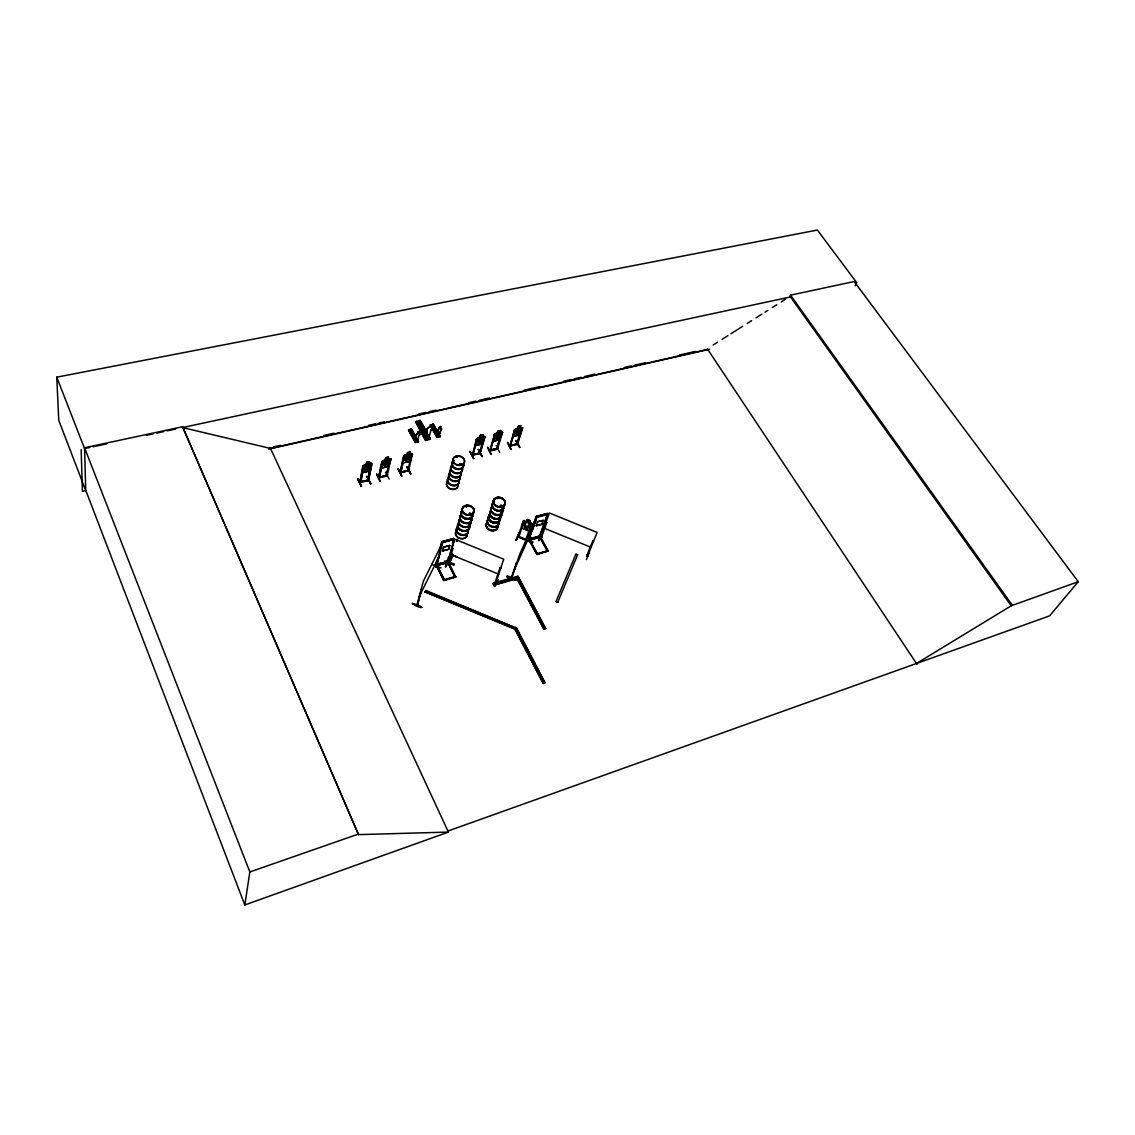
<?xml version="1.0" encoding="UTF-8"?>
<svg xmlns="http://www.w3.org/2000/svg" width="1135" height="1135" viewBox="0 0 1135 1135"><rect width="100%" height="100%" fill="white"/><g stroke="black" fill="none" stroke-linecap="round" stroke-linejoin="round"><path stroke-width="1.5" d="M536.16 516.567L547.467 513.431L536.146 516.524L547.879 514.098L539.99 536.671L528.825 539.735L536.642 517.347L536.146 516.453L527.775 541.31L528.399 540.827M547.652 514.041L539.48 536.046M536.415 517.12L547.85 514.041L539.877 536.557M530.385 534.628L528.782 539.508L540.033 536.089L548.205 550.901L536.841 554.49L548.134 550.929M453.858 539.508L453.844 538.458L454.355 539.38L447.899 561.924L435.968 564.861L447.956 561.385L455.66 577.19L443.799 580.51L435.656 564.421L436.649 561.201M416.488 440.394L416.815 440.962M417.24 440.735C416.616 440.125 416.786 440.848 417.24 441.657M417.439 440.55L418.943 435.343A2.071 1.121 -27.9 0 0 419.028 433.371L419.014 431.499M855.152 285.836L856.741 282.714L817.384 230.036L56.75 377.175L58.765 420.305L85.735 490.618L84.558 447.786L182.579 426.746L358.518 834.622L448.41 832.083L448.07 830.99M427.469 437.046L428.051 437.997L428.207 437.159M428.094 438.238C427.923 436.01 427.895 438.11 428.576 437.571M438.238 435.301L438.89 436.024L438.663 435.173M440.905 428.392L440.862 428.306A2.057 1.107 -28.4 0 1 440.735 430.264L439.103 435.372L440.777 430.364A2.057 1.107 -28.4 0 0 440.905 428.392L440.678 426.419M520.312 427.682L522.781 427.725L517.447 444.352L516.723 443.629L517.532 443.473M517.659 443.714L509.374 445.927L510.523 445.601M496.605 449.034L499.882 438.224M502.479 432.492L497.513 449.205C499.386 447.318 485.737 450.964 490.49 450.453M472.841 454.468L479.495 453.574L480.233 452.524M480.36 452.766L471.805 455.05L472.884 454.667M407.933 470.387L408.6 470.784L412.402 453.943M400.939 471.763L400.797 472.699L404.23 456.71L403.45 456.894L399.974 472.813L408.543 470.741L399.86 472.529L408.756 470.145M386.538 476.161L387.29 475.083M378.522 477.211L379.374 476.927M370.734 464.697L367.768 480.673L369.797 469.408M367.882 480.105L368.52 479.637M370.861 464.939L371.656 464.754L368.293 480.19L359.639 482.29L368.634 479.892M270.116 447.644L448.41 832.083L244.82 904.964L249.842 871.95L84.558 447.786M416.275 435.982L416.332 436.081A2.071 1.121 -27.9 0 1 417.198 433.925L417.141 433.825A2.071 1.121 -27.9 0 0 416.275 435.982L415.509 440.919L417.566 440.635M528.186 540.132L528.186 541.31M511.261 577.985L512.098 577.034M425.994 438.053L427.2 430.662A3.107 1.674 -28.2 0 1 427.867 427.867A3.107 1.674 -28.2 0 1 431.839 426.916A3.107 1.674 -28.2 0 1 431.172 429.697L428.86 437.514M431.172 429.697L431.243 429.839A3.107 1.674 -28.2 0 0 431.91 427.058A3.107 1.674 -28.2 0 0 427.938 428.023A3.107 1.674 -28.2 0 0 427.285 430.803L426.065 438.195L429.101 437.486L428.69 439.188L427.413 439.5L427.725 437.642M438.11 430.903L438.153 431.002A2.057 1.107 -28.4 0 1 439.046 428.846L439.344 427.342L439.004 428.76A2.057 1.107 -28.4 0 0 438.11 430.903L437.315 435.911L439.316 435.542L439.032 436.663M357.837 478.814L361.483 486.092L357.979 478.516M368.62 480.431L359.752 482.588L362.76 466.584L363.569 466.4L360.746 482.347L363.569 466.4M359.852 482.559L363.257 465.648L366.25 464.243L366.719 462.314L369.513 461.746M452.766 556.249L452.723 555.469M361.441 486.021L357.951 478.516M449.332 562.421L449.687 561.797M366.761 476.7L370.847 483.808L366.889 476.388M417.524 604.813L416.885 605.281L423.369 581.177L442.976 541.835L436.28 567.089L436.705 566.322M436.464 565.698L435.996 566.89L440.423 551.184L435.953 566.961L436.493 565.457M376.735 473.99L380.268 481.226M381.899 465.009L379.36 477.906L382.552 461.874L381.743 462.058L378.409 477.778L387.148 475.083M378.679 477.126L378.65 478.062L382.169 461.122L385.276 459.803L385.645 457.76L388.553 457.065L388.071 459.193L389.39 459.505L388.61 463.151L386.836 465.052L384.127 465.69L383.006 464.485L383.758 460.838L385.361 459.845L385.73 457.802L388.496 457.235M385.418 472.188L389.163 479.055M388.95 463.321L386.368 476.161L389.631 460.186L390.553 460.242L389.759 460.441M378.735 478.019L387.191 475.92L390.908 459.037L388.184 459.108M390.908 459.037L388.369 466.457L381.63 468.131L382.268 461.122L390.937 459.108M398.172 468.812L401.747 476.26L398.03 469.095M400.116 472.813L403.975 455.944L406.968 454.638L405.465 455.674L404.642 459.32L405.72 460.526L408.401 459.888L410.175 457.987L411.012 454.355L409.721 454.043L410.288 452L407.479 452.723M400.854 472.6L404.23 456.71M410.6 433.173C418.474 432.463 404.216 433.3 412.729 431.243M411.608 429.144L410.771 429.612L417.51 441.997L418.418 441.77L411.608 429.144L408.515 430.165L415.226 442.579L418.432 441.756M401.747 476.26L398.158 468.812M411.196 434.279L414.005 433.613L411.196 434.279C411.551 437.656 417.935 433.159 411.877 435.542M412.246 430.534C405.238 432.861 411.806 427.157 410.799 429.626M406.968 454.638L407.451 452.652L410.288 452M407.862 470.94L411.225 455.036L412.133 455.107L411.352 455.291M414.757 441.089L414.999 440.905M430.293 439.231L420.106 420.404L415.892 421.596L425.554 440.394L415.609 421.894L416.63 421.525M402.755 461.236L403.18 462.867L409.919 461.335L412.544 453.972L409.834 453.957M417.198 433.925L418.063 431.726M415.68 442.168L408.77 429.952L415.793 442.437M417.382 440.323L418.404 440.99L417.992 441.87L411.14 429.527M419.411 432.052L419.028 433.371A2.071 1.121 -27.9 0 1 418.985 435.429L418.943 435.343M417.297 441.77L417.723 439.727M418.063 441.586L417.496 439.784M428.987 436.223L430.094 439.032L425.909 440.068L426.462 438.975L426.278 439.784L425.441 437.088L424.873 438.181L429.002 437.33M439.784 436.493L439.231 434.691L440.125 435.897L439.202 436.918L432.421 424.618L433.215 424.291L440.125 436.677L436.932 437.472L430.208 425.171L433.386 424.391M431.172 426.065L433.939 425.398M428.59 439.032L429.314 436.138M432.463 424.632L433.258 424.164L439.969 436.634L439.16 436.904M433.598 430.491L436.322 429.966M436.748 435.812L439.273 435.315M437.429 437.06L430.747 425.043M438.592 435.258L438.181 436.876L438.72 435.315M439.444 434.648L438.124 436.762M511.19 577.871L516.907 562.676L516.297 563.201M412.416 603.621C430.647 608.885 417.751 608.857 412.53 603.267M421.241 590.54L421.255 589.732L417.425 605.366M421.582 589.86L417.34 605.395L417.808 604.118M417.68 604.841L417.368 604.033L416.971 605.281M358.518 834.622L182.579 426.746M431.967 564.393L441.104 567.911M515.531 627.272L514.722 629.173L425.143 591.945L425.852 590.512L515.361 627.712M425.029 592.413L425.852 590.512M439.188 551.426L441.941 541.764M435.939 564.875L447.942 561.357L455.504 577.176M437.869 558.306L435.982 565.06L448.07 561.641M439.6 551.936L442.04 542.8M437.968 558.519L436.18 564.946M438.848 555.327L441.841 541.679L453.872 538.458L441.827 541.693M442.636 550.83L443.686 547.013L449.673 545.396L448.722 549.425L442.636 550.83L448.609 549.212L449.673 545.396M442.749 551.042L443.686 547.013M469.933 451.716L473.749 458.682L470.032 451.46M482.276 436.705L482.829 434.762L480.304 435.443L477.197 441.969L478.147 443.175L480.687 442.565L482.488 440.692L483.51 437.103L482.318 436.776L482.928 434.677L480.176 435.329L479.75 437.386L476.7 438.621L472.146 455.362L471.961 454.539M476.785 438.621L475.622 445.558L482.034 444.026L484.971 436.72L480.204 453.319M476.09 442.48L472.827 455.178L477.083 439.614L476.189 439.557L477.083 439.614M473.721 458.611L470.06 451.446M478.402 449.446L482.162 456.596M447.204 561.555L455.007 577.318M447.545 560.293L448.453 557.058M452.439 543.395L453.787 538.543M448.197 560.945L445.445 566.677L448.935 559.498M447.914 561.385L454.241 539.168L442.21 542.388L454.213 539.097M445.956 566.876L447.729 563.173C449.559 564.492 447.19 561.442 447.772 563.57L454.582 539.082L503.741 559.186L495.725 583.206M479.481 453.546L483.623 437.784M455.788 576.693L443.771 580.326L455.66 576.708M448.722 562.917L448.552 563.286M443.799 580.51L436.095 564.563M452.893 548.503L451.957 548.418L452.893 548.503L448.524 563.783L447.786 563.527M451.716 554.15L449.304 562.591L452.837 555.001M452.028 554.277L449.616 562.719L452.34 553.639M500.521 505.657L500.805 506.196M456.667 541.196L457.263 539.168M482.034 456.667L478.346 449.446L482.488 456.554M496.648 498.421L497.173 498.066M496.96 498.194L496.733 498.237M454.043 564.237L446.537 561.144C461.151 567.06 452.085 564.875 444.764 561.215M457.476 557.015L451.46 554.618M494.207 436.705L490.235 450.964L494.789 435.4L493.909 435.343L494.789 435.4M491.313 454.128L487.582 447.204L490.887 454.468M499.599 452.34L496.108 445.402M496.733 449.304L501.259 433.584L502.138 433.641L501.386 433.825M497.314 448.864L489.483 450.765M493.016 439.515L493.257 441.331L499.599 439.812L502.621 432.52L501.798 432.137M469.28 514.297C472.586 514.269 468.684 514.325 470.06 513.275M466.513 506.777L465.591 506.281L466.23 506.877M507.473 442.65L510.949 449.573M511.317 449.446L507.615 442.366M517.574 444.253L509.501 446.211L510.395 445.998L515.02 430.576L514.155 430.505L515.02 430.576M514.765 429.569L513.119 434.719M510.083 445.757L514.893 430.335M526.839 530.088L530.002 520.681L527.179 519.461L530.116 520.653L529.492 522.639M517.631 428.321L518.241 426.363L520.866 425.682L520.199 427.767L521.334 428.094L520.227 431.669L518.425 433.513L515.928 434.123L515.063 432.903L516.155 429.328L517.702 428.363L514.694 429.569L509.686 446.211M524.512 520.596L523.363 520.88L531.364 523.476L529.477 522.526M530.456 529.548L532.173 524.554L531.379 523.306M520.937 430.321L516.794 444.509L517.617 443.459M521.547 429.016L522.284 428.846L521.405 428.789L516.865 444.466M522.143 428.604L517.262 444.012L509.516 445.899M459.732 463.804L460.172 464.527M460.654 464.456L459.916 463.874L460.753 463.676M459.945 464.101L461.42 464.172M461.363 464.541L461.051 463.662M456.852 457.249L456.213 456.88L457.107 457.362M456.61 457.263L456.369 456.738M423.071 428.846L422.759 427.739M493.768 585.234L493.129 583.276L517.943 576.211L545.58 628.606L543.892 629.13L517.063 578.169L493.768 585.234L516.907 578.623M412.53 434.01L412.402 434.847M413.495 434.194L413.367 435.031M500.01 567.784L500.833 568.11L500.01 567.784L494.945 582.794L495.74 583.163M496.066 582.298L495.03 582.837L496.123 582.666M497.726 579.162L494.378 586.696L498.123 579.673M516.354 540.217L518.965 533.124L516.439 539.905M518.723 537.252L523.859 522.029L523.065 521.703L517.844 536.898L518.95 536.373L518.624 537.252M523.49 520.866L521.674 525.902L521.958 528.101L528.853 530.91L530.471 529.378L528.754 530.783L521.972 528.087M524.072 528.967L527.179 519.461M516.581 562.549L511.885 577.488M525.689 540.047L530.996 524.895L531.804 525.221L530.996 524.895M525.292 543.466L527.477 539.792M525.349 543.495L527.122 539.338M532.074 524.37L526.441 540.444L517.943 536.969M533.166 526.569L536.628 516.95M528.158 541.352L536.727 516.538L519.745 554.15L511.53 578.183L511.644 576.85M530.513 536.202L529.321 539.38L537.55 554.291M532.102 531.322L536.557 518.44M515.886 579.928L506.707 576.693L515.716 580.34L515.985 579.63L506.976 576.012L515.985 579.644M545.58 628.606L517.943 576.211M543.126 520.241L541.906 524.228L536.273 525.76L537.465 521.76L543.239 520.454L537.465 521.76M532.797 542.062L528.215 541.054M539.352 536.302L547.425 551.482M453.801 564.861L444.778 561.158M454.071 564.18L446.452 561.414M547.51 513.531L540.189 536.387L528.726 539.636M542.09 533.705L539.21 540.317M546.871 522.526L545.963 522.441L546.871 522.526L541.352 537.72C539.267 535.919 543.75 537.536 540.757 537.437L549.354 512.949L597.109 532.443L587.362 556.519L586.611 556.178L592.654 541.225L593.463 541.551L592.654 541.225M536.756 553.738L547.581 550.787M536.997 554.008L548.063 550.886M514.722 629.173L516.652 628.109L544.97 682.873L543.239 683.44L514.779 629.074L516.652 628.109M479.381 453.532L479.467 452.666M547.907 551.213L539.82 536.373M471.89 455.078L480.077 453.092L479.41 452.723M543.892 629.13L516.113 577.148L517.787 576.665M556.008 601.522L557.753 602.245L556.008 601.522L575.998 553.866L577.531 555.015M586.979 555.327L587.533 556.547L587.036 555.384M586.398 559.612L589.193 552.674M401.038 472.089L400.144 472.288M586.696 556.164L586.909 555.356M586.965 555.753L587.774 555.682M543.239 683.44L514.935 628.634M439.401 427.441L440.72 426.519M557.753 602.245L577.715 554.561M367.712 479.835L367.853 480.701M360.859 481.779L359.909 482.049M541.565 537.72L540.955 536.529M539.153 540.643L542.218 533.493M497.754 579.474L494.505 586.398M523.859 522.029L523.065 521.703M515.914 539.99L518.993 533.138M516.312 540.118L519.504 533.039M495.286 582.369L495.995 582.851M514.623 569.174L531.506 531.705M536.926 554.291L528.867 539.153L539.976 536.146M448.41 832.083L447.942 831.033L1049.605 615.879L1078.25 581.702L854.158 281.537L790.57 295.157L790.045 296.306L1011.214 605.792L916.484 663.493M445.502 566.649L448.254 560.931M453.163 555.228L449.744 562.577M436.308 567.018L436.847 565.783M456.327 541.452L457.604 539.551L456.767 541.239M419.354 596.286L438.791 557.129M386.07 461.874L384.098 460.64L385.446 462.442L383.062 465.208L385.971 462.725L388.071 464.016L386.652 462.172L388.965 459.547L386.269 461.831M407.706 456.71L405.791 455.476L407.082 457.277L404.684 460.044L407.593 457.561L409.636 458.852L408.26 457.008L410.6 454.397L407.876 456.61M411.338 459.178L409.877 461.292L403.18 462.867M480.289 439.344L478.502 438.167L479.608 439.969L477.182 442.678L480.077 440.252L481.907 441.558L480.743 439.699L483.099 437.145L480.417 439.302M475.395 443.828L475.707 445.488L481.949 443.898L483.51 441.898M497.91 435.202L500.762 432.875L498.393 435.499C501.102 437.188 498.01 438.734 497.726 436.039L494.832 438.465L497.272 435.741L496.222 433.953L497.882 435.202M501.329 505.444L501.599 506.167L500.521 505.799M501.897 506.352L502.01 505.756M501.854 505.444L500.549 505.203L500.436 506.238M425.256 437.897L428.349 437.358M518.142 430.321L520.937 428.065L518.567 430.676L519.631 432.52L517.9 431.215L515.006 433.627L517.461 430.931L516.453 429.129L518.127 430.364M513.46 436.337L519.589 434.861L521.178 432.875L519.631 434.932L513.375 436.408L513.219 434.677L513.417 436.493M470.415 514.311L470.443 513.545M417.595 432.336L418.858 431.584M376.593 474.274L380.154 481.495M435.187 429.895L434.549 428.902M421.34 427.767L421.34 428.874M1011.214 605.792L1078.25 581.702M516.68 444.111L510.381 445.36M369.244 463.619L371.145 463.165L363.299 465.719L362.732 472.671L369.599 471.025L370.989 468.854M405.025 455.163L403.89 455.944M499.513 439.685L493.299 441.174L494.463 434.478L495.541 433.57C501.996 431.158 500.989 435.599 500.677 430.548L498.024 431.243L495.91 434.137L494.86 437.741L495.768 438.947L498.293 438.337L500.095 436.478L501.159 432.889L499.996 432.577L500.634 430.477L497.91 431.116L497.385 433.13L494.42 434.393L489.667 451.106L489.497 450.283M420.22 420.773L419.17 420.915L429.527 439.401M408.728 430.037L409.054 430.037M367.513 480.375L360.703 481.694M425.526 440.394L427.001 440.025L417.808 423.1M428.888 439.543L419.241 420.886M469.408 513.318L469.081 514.212M459.76 463.69L459.788 464.57M422.986 428.846L421.241 428.533L422.49 427.767M713.191 344.983L717.618 342.174M722.059 339.365L727.961 335.62M730.926 333.747L742.744 326.27M747.185 323.461L751.611 320.652M756.052 317.843L761.954 314.097M764.919 312.224L767.87 310.352M772.311 307.542L776.737 304.733M781.178 301.924L785.604 299.115M541.721 537.21L540.785 536.841M517.943 536.656L526.683 540.175M430.449 425.029L431.158 424.944M425.852 440.21L416.162 421.752M416.375 421.723L426.448 440.181M419.723 420.915L429.81 439.344L420.035 420.588M361.001 486.177L357.44 478.927M368.591 480.502L371.996 463.534L371.046 463.165M378.565 477.693L387.404 475.338L387.148 476.019M501.713 506.38L500.379 505.983M435.67 564.393L443.941 580.396M586.696 555.895L587.59 556.249M412.516 434.123L413.566 434.421M421.482 427.796L422.234 427.696M249.842 871.95L358.688 833.984M543.41 683L545.14 682.447M544.062 628.677L545.751 628.166M492.987 583.731L514.453 577.616M443.515 579.857L455.376 576.537M437.344 563.953L442.451 562.563M538.004 536.401L528.385 539.026L536.983 554.391M443.799 547.226L449.786 545.609M442.309 542.601L454.355 539.38M536.642 517.347L547.992 514.311M379.459 477.14L386.283 475.48M490.363 450.226L496.719 448.68M472.018 455.319L480.119 453.347M497.556 449.105L489.653 451.077M516.042 440.621L519.873 447.431L516.014 440.593M437.301 437.386L430.463 424.958L433.23 424.291M362.774 472.515L369.513 470.897M518.284 426.434L520.795 425.838M482.432 436.691L484.971 436.72M411.693 453.518L404.954 455.036M484.205 436.266L477.807 437.798M363.697 466.655L362.76 466.584M382.679 462.129L381.743 462.058M404.358 456.951L403.45 456.894M483.751 438.025L484.503 437.855L480.034 453.049M85.834 490.561L82.415 491.356L81.153 449.659M707.715 349.381L270.47 448.424L182.536 427.555L790.499 296.944M268.711 449.148L709.63 349.239M273.563 446.864L280.487 445.303M323.674 435.528L334.045 433.187M368.605 425.355L375.515 423.795M378.976 423.014L384.155 421.837M418.716 414.02L425.625 412.459M429.087 411.679L435.996 410.118M468.826 402.684L475.735 401.123M479.197 400.343L489.554 397.988M524.115 390.17L539.664 386.652M563.854 381.19L570.777 379.615M574.225 378.835L581.134 377.274M584.596 376.494L594.967 374.153M624.335 367.499L631.244 365.938M634.706 365.158L645.077 362.803M679.624 354.985L695.188 351.467M89.736 447.488L84.572 448.595L56.75 377.175M93.169 446.75L106.917 443.799M146.443 435.301L153.324 433.825M156.758 433.088L163.624 431.612M167.072 430.874L175.655 429.03M470.316 514.609L469.45 514.439M469.819 513.219L470.798 513.772M466.499 506.451L465.776 506.295M422.277 429.257L423.085 428.079M408.018 470.415L401.038 472.174M526.597 521.504L524.923 521.533L523.746 525.023L524.71 527.094L527.42 528.215L529.392 527.321L530.584 523.845L529.321 522.625M436.677 564.819L444.537 580.255L436.705 564.819M537.508 554.249L529.421 539.409M370.436 483.851L366.832 476.374M426.703 439.983L416.701 421.411M410.487 474.075L406.869 466.967M519.518 447.46L515.716 440.664M460.654 464.811L459.859 464.485M542.062 533.72L538.714 540.43M540.771 537.068L541.665 537.451M518.738 537.323L518.014 536.358M526.583 540.473L526.782 539.565M523.959 538.529L532.84 542.005L519.05 536.671M449.914 554.192L457.433 557.214M452.766 555.994L452.34 556.263M412.459 603.522L421.738 607.296M543.977 528.115L591.136 547.368M526.385 522.128L529.109 523.249M525.207 525.619L527.931 526.725M450.269 554.362L498.79 574.211M425.738 590.98L513.744 627.045M425.143 591.945L514.893 628.733M434.137 429.697L435.329 429.413M437.911 437.216L431.002 424.83M437.84 437.245L430.491 424.83M501.755 432.066L502.621 432.52M522.682 427.767L515.758 428.675M497.016 498.676L497.499 498.237M790.57 295.157L1012.009 604.785M707.275 348.729L917.037 664.33M541.906 524.228L536.273 525.76M539.551 535.961L548.049 551.369M439.77 436.762L432.676 424.419M420.106 420.404L430.335 439.202M415.821 421.723L425.923 440.181M411.523 429.356L418.049 441.87M411.012 429.413L417.708 441.87M416.162 442.338L409.309 429.824L415.949 442.309M493.129 583.276L493.924 584.78M516.496 628.563L544.97 682.873M447.431 561.201L455.66 577.19M388.383 466.428L381.587 468.06L381.19 466.315M367.215 476.558L370.805 483.78M85.735 490.277L244.82 904.964M402.826 461.136L403.209 462.952M502.067 509.133A6.016 4.696 17.1 0 1 500.109 514.85A6.016 4.696 17.1 0 1 492.519 513.446A6.016 4.696 17.1 0 1 491.881 507.246M502.294 508.65A6.101 4.767 17.1 0 1 500.294 514.453A6.101 4.767 17.1 0 1 492.604 513.02A6.101 4.767 17.1 0 1 491.952 506.735M490.788 510.778A6.016 4.696 17.1 0 0 491.427 516.978A6.016 4.696 17.1 0 0 499.003 518.383A6.016 4.696 17.1 0 0 500.975 512.665A5.987 4.682 17.1 0 1 498.989 518.355A5.987 4.682 17.1 0 1 491.441 516.964A5.987 4.682 17.1 0 1 490.817 510.793M501.017 512.523A6.016 4.696 17.1 0 1 499.045 518.241A6.016 4.696 17.1 0 1 491.469 516.836A6.016 4.696 17.1 0 1 490.831 510.637A5.973 4.668 17.1 0 0 491.526 516.723A5.973 4.668 17.1 0 0 499.059 518.113A5.973 4.668 17.1 0 0 501.017 512.424M504.025 505.898A6.129 4.767 17.1 0 1 496.804 510.651A6.129 4.767 17.1 0 1 493.186 502.706M502.294 508.423A6.016 4.696 17.1 0 1 500.322 514.141A6.016 4.696 17.1 0 1 492.746 512.736A6.016 4.696 17.1 0 1 492.093 506.536M503.869 506.139A6.044 4.696 17.1 0 1 496.747 510.835A6.044 4.696 17.1 0 1 493.172 503.004M504.096 505.671A6.129 4.767 17.1 0 1 500.237 510.637A6.129 4.767 17.1 0 1 492.959 507.671A6.129 4.767 17.1 0 1 494.321 501.684M504.096 505.43A6.044 4.696 17.1 0 1 500.28 510.324A6.044 4.696 17.1 0 1 493.101 507.402A6.044 4.696 17.1 0 1 494.449 501.486M498.847 523.547A5.959 4.682 17 0 1 491.001 526.725A5.959 4.682 17 0 1 488.234 519.206M499.003 521.845A6.044 4.753 17 0 1 491.852 526.597A6.044 4.753 17 0 1 488.305 518.709M497.754 525.519A5.93 4.668 17 0 1 490.731 530.201A5.959 4.682 17 0 1 487.199 522.526A5.93 4.668 17 0 0 490.731 530.201A5.959 4.682 17 0 0 497.754 525.604M501.287 514.297A5.987 4.682 17.1 0 1 494.222 518.965A5.987 4.682 17.1 0 1 490.689 511.176M500.918 512.821A6.016 4.696 17.1 0 1 498.946 518.539A6.016 4.696 17.1 0 1 491.384 517.149A6.016 4.696 17.1 0 1 490.746 510.949M499.783 516.638A6.058 4.753 17 0 1 497.797 522.426A6.058 4.753 17 0 1 490.15 521.022A6.058 4.753 17 0 1 489.511 514.751M499.003 521.603A5.959 4.682 17 0 1 491.952 526.285A5.959 4.682 17 0 1 488.447 518.511M499.854 516.425A6.058 4.753 17 0 1 497.854 522.213A6.058 4.753 17 0 1 490.221 520.795A6.058 4.753 17 0 1 489.568 514.538M499.84 516.212A5.973 4.682 17 0 1 497.882 521.901A5.987 4.682 17 0 1 490.348 520.511A5.987 4.682 17 0 1 489.71 514.339A5.973 4.682 17 0 0 490.363 520.511A5.973 4.682 17 0 0 497.882 521.901A5.987 4.682 17 0 0 499.854 516.198M471.337 520.965A6.086 4.781 15.7 0 1 462.881 522.667A6.086 4.781 15.7 0 1 460.867 515.333M471.635 518.496A6.086 4.781 15.7 0 1 471.692 519.759M471.791 518.241A6.172 4.852 15.7 0 1 464.399 523.079A6.172 4.852 15.7 0 1 460.867 515.049M470.67 521.788A6.058 4.767 15.7 0 1 463.406 526.541A6.058 4.767 15.7 0 1 459.945 518.652M472.571 512.722A6.186 4.852 15.7 0 1 470.458 518.596A6.186 4.852 15.7 0 1 462.64 517.163A6.186 4.852 15.7 0 1 462.073 510.778M471.394 516.524A6.086 4.781 15.7 0 1 469.308 522.327A6.086 4.781 15.7 0 1 461.633 520.908A6.086 4.781 15.7 0 1 461.065 514.623M462.073 511.076A6.086 4.781 15.7 0 0 465.563 519.007A6.101 4.795 15.7 0 0 472.884 514.24A6.086 4.781 15.7 0 1 465.563 519.007A6.101 4.795 15.7 0 1 462.073 511.076M471.394 516.751A6.172 4.852 15.7 0 1 469.28 522.625A6.172 4.852 15.7 0 1 461.491 521.192A6.172 4.852 15.7 0 1 460.923 514.822M472.642 512.495A6.186 4.852 15.7 0 1 470.514 518.383A6.186 4.852 15.7 0 1 462.697 516.936A6.186 4.852 15.7 0 1 462.129 510.566M468.202 531.705A6.03 4.767 15.6 0 1 460.186 534.94A6.03 4.767 15.6 0 1 457.49 527.321M468.315 530.201A6.101 4.838 15.6 0 1 460.98 535.025A6.101 4.838 15.6 0 1 457.49 527.037M470.614 522.072A6.072 4.781 15.6 0 1 463.321 526.839A6.072 4.781 15.6 0 1 459.845 518.922M470.486 522.412A6.044 4.767 15.6 0 1 463.222 527.165A6.044 4.767 15.6 0 1 459.76 519.277M469.521 526.03A6.129 4.838 15.6 0 1 462.172 530.868A6.129 4.838 15.6 0 1 458.668 522.852M468.358 529.747A6.03 4.767 15.6 0 1 461.122 534.514A6.03 4.767 15.6 0 1 457.689 526.626M469.379 526.271A6.044 4.767 15.6 0 1 462.115 531.038A6.044 4.767 15.6 0 1 458.668 523.15M468.372 529.988A6.115 4.838 15.6 0 1 461.037 534.812A6.115 4.838 15.6 0 1 457.547 526.824M469.138 524.54A6.129 4.838 15.6 0 1 467.024 530.414A6.129 4.838 15.6 0 1 459.278 528.995A6.129 4.838 15.6 0 1 458.724 522.639M469.124 524.327A6.044 4.767 15.6 0 1 467.052 530.102A6.044 4.767 15.6 0 1 459.42 528.711A6.044 4.767 15.6 0 1 458.866 522.441M461.959 467.577A6.044 4.625 15 0 1 459.42 473.338A6.044 4.625 15 0 1 451.588 471.025A6.044 4.625 15 0 1 452.78 464.868M450.794 469.393A5.945 4.568 15 0 0 454.17 476.984A5.945 4.568 15 0 0 461.321 472.5A5.93 4.554 15 0 1 454.199 476.884A5.93 4.554 15 0 1 450.836 469.322M463.647 464.243A6.058 4.639 15 0 1 459.703 469.025A6.058 4.639 15 0 1 452.524 466.088A6.058 4.639 15 0 1 453.986 460.313M462.456 468.329A5.959 4.568 15 0 1 455.291 472.813A5.959 4.568 15 0 1 451.9 465.222M463.435 464.726A5.973 4.568 15 0 1 459.547 469.436A5.973 4.568 15 0 1 452.468 466.542A5.973 4.568 15 0 1 453.915 460.838M462.456 468.571A6.044 4.625 15 0 1 455.192 473.125A6.044 4.625 15 0 1 451.773 465.421M463.633 464.002A5.973 4.568 15 0 1 456.44 468.485A5.973 4.568 15 0 1 453.049 460.881M459.079 480.97A5.973 4.611 14.9 0 1 451.886 485.51A5.973 4.611 14.9 0 1 448.495 477.849M457.987 484.744A5.888 4.554 14.9 0 1 450.893 489.242A5.888 4.554 14.9 0 1 447.559 481.68M458.029 484.503A5.874 4.54 14.9 0 1 450.95 488.986A5.874 4.54 14.9 0 1 447.644 481.453M461.193 474.246A5.916 4.554 15 0 1 453.291 477.267A5.916 4.554 15 0 1 450.666 469.961M461.278 474.033A5.945 4.568 15 0 1 453.347 477.055A5.945 4.568 15 0 1 450.709 469.72M460.242 476.728A6.001 4.625 14.9 0 1 453.021 481.268A6.001 4.625 14.9 0 1 449.616 473.593M459.136 480.502A5.902 4.554 14.9 0 1 452.028 484.985A5.902 4.554 14.9 0 1 448.68 477.438M459.15 480.743A5.973 4.611 14.9 0 1 451.943 485.298A5.973 4.611 14.9 0 1 448.552 477.636M460.299 476.501A6.001 4.625 14.9 0 1 453.078 481.056A6.001 4.625 14.9 0 1 449.673 473.38M460.285 476.26A5.916 4.554 14.9 0 1 453.163 480.743A5.916 4.554 14.9 0 1 449.815 473.181M529.066 540.189L540.232 537.125L529.066 540.189M364.775 465.364L364.065 469.01L365.229 470.216L367.967 469.564L369.74 467.663L370.464 464.016L369.13 463.704L369.584 461.576L366.633 462.271L366.378 464.357L364.775 465.364M366.25 465.009L365.541 468.67L368.279 468.003C367.258 463.747 372.706 462.456 367.726 466.684L369.216 468.528L367.059 467.237L364.136 469.748L366.52 466.953C363.044 461.661 368.563 469.677 369.017 464.3L366.25 465.009M367.187 462.612L368.96 462.186L367.187 462.612M385.219 460.498L384.453 464.144L387.163 463.491L387.929 459.845L385.219 460.498M386.184 458.1L387.929 457.675L386.184 458.1M406.897 455.334L406.075 458.966L408.742 458.327L409.579 454.695L406.897 455.334M407.891 452.936L409.622 452.539L407.891 452.936M406.869 466.726L410.87 474.033L406.812 466.726M416.942 423.256L421.113 422.263L416.942 423.256M417.623 424.504L421.794 423.511L417.623 424.504M418.631 426.377L422.802 425.37L418.631 426.377M419.524 428.037L423.71 427.03L419.524 428.037M420.546 429.91L424.717 428.902L420.546 429.91M431.626 426.902L434.393 426.235L431.626 426.902M432.307 428.136L435.074 427.469L432.307 428.136M432.903 429.243L435.684 428.576L432.903 429.243M479.58 438.039L478.573 441.628L481.126 441.018L482.134 437.429L479.58 438.039M480.673 435.67L482.318 435.272L480.673 435.67M497.272 433.825L496.222 437.415L498.747 436.805L499.811 433.215L497.272 433.825M498.378 431.456L500.01 431.073L498.378 431.456M517.503 429.002L516.397 432.591L518.894 431.995L520 428.406L517.503 429.002M518.638 426.647L520.256 426.263L518.638 426.647M527.605 520.156L529.151 521.49L527.605 520.156M533.223 525.675L533.266 526.427L533.223 525.675M428.987 439.543L419.695 422.631L428.987 439.543M448.141 562.435L436.294 565.698L448.141 562.435M494.803 504.593A6.072 4.71 17.1 0 0 504.962 504.309A6.072 4.71 17.1 0 0 498.308 497.187A6.072 4.71 17.1 0 0 494.803 504.593M494.704 504.933A6.044 4.696 17.1 0 0 504.834 504.649A6.044 4.696 17.1 0 0 498.194 497.556A6.044 4.696 17.1 0 0 494.704 504.933A6.03 4.682 17.1 0 0 504.82 504.649A6.016 4.682 17.1 0 0 498.208 497.57A6.03 4.682 17.1 0 0 494.718 504.933A6.016 4.682 17.1 0 0 504.805 504.635A6.03 4.682 17.1 0 0 498.194 497.57A6.016 4.682 17.1 0 0 494.732 504.919M494.761 504.72A6.072 4.71 17.1 0 0 504.933 504.422A6.072 4.71 17.1 0 0 498.265 497.3A6.072 4.71 17.1 0 0 494.761 504.72M490.66 530.442A5.945 4.682 17 0 0 497.697 525.746A5.959 4.682 17 0 1 490.66 530.442A5.959 4.682 17 0 1 487.156 522.667A5.945 4.682 17 0 0 490.66 530.442M493.016 522.824A5.973 4.682 17 0 0 500.081 518.142A5.973 4.682 17 0 1 493.016 522.824A5.973 4.682 17 0 1 489.497 515.035A5.973 4.682 17 0 0 493.016 522.824M463.506 512.736A6.143 4.81 15.7 0 0 473.834 512.424A6.143 4.81 15.7 0 0 467.18 505.217A6.143 4.81 15.7 0 0 463.506 512.736A6.101 4.781 15.7 0 0 473.806 512.396A6.101 4.781 15.7 0 0 467.194 505.231A6.101 4.781 15.7 0 0 463.534 512.708M463.42 513.077A6.115 4.781 15.7 0 0 473.721 512.765A6.101 4.767 15.7 0 0 467.095 505.586A6.115 4.781 15.7 0 0 463.42 513.077A6.101 4.767 15.7 0 0 473.706 512.765A6.115 4.781 15.7 0 0 467.081 505.586A6.101 4.767 15.7 0 0 463.435 513.063M470.528 518.057A6.101 4.781 15.7 0 0 472.614 512.268A6.115 4.795 15.7 0 1 470.543 518.071A6.115 4.795 15.7 0 1 462.839 516.652A6.115 4.795 15.7 0 1 462.271 510.353A6.101 4.781 15.7 0 0 462.839 516.638A6.101 4.781 15.7 0 0 470.528 518.057M460.001 538.43A5.987 4.753 15.6 0 0 467.209 533.677A5.987 4.739 15.6 0 1 460.001 538.416A5.987 4.753 15.6 0 1 456.582 530.57A5.987 4.739 15.6 0 0 460.001 538.416M454.199 462.91A6.001 4.583 15.1 0 0 464.328 462.711A6.001 4.583 15.1 0 0 457.845 455.773A6.001 4.583 15.1 0 0 454.199 462.91M454.128 463.264A5.987 4.568 15.1 0 0 464.201 463.066A5.987 4.568 15.1 0 0 457.745 456.156A5.987 4.568 15.1 0 0 454.128 463.264"/></g></svg>
